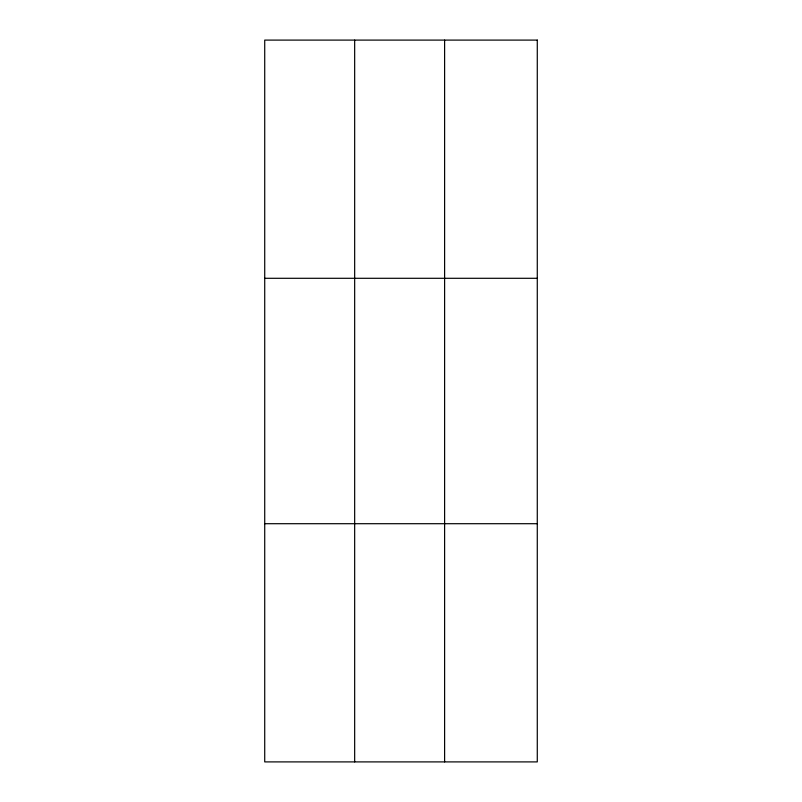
<?xml version="1.0" encoding="UTF-8"?>
<svg xmlns="http://www.w3.org/2000/svg" width="802" height="802" viewBox="0 0 802 802"><rect width="100%" height="100%" fill="white"/><g stroke="black" fill="none" stroke-linecap="round" stroke-linejoin="round"><path stroke-width="1.2" d="M354.664 761.9L354.664 40.1M444.609 761.9L444.609 40.1M264.72 278.294L537.28 278.294M264.72 523.706L537.28 523.706M537.28 40.1L537.28 761.9L264.72 761.9L264.72 40.1L537.28 40.1"/></g></svg>
